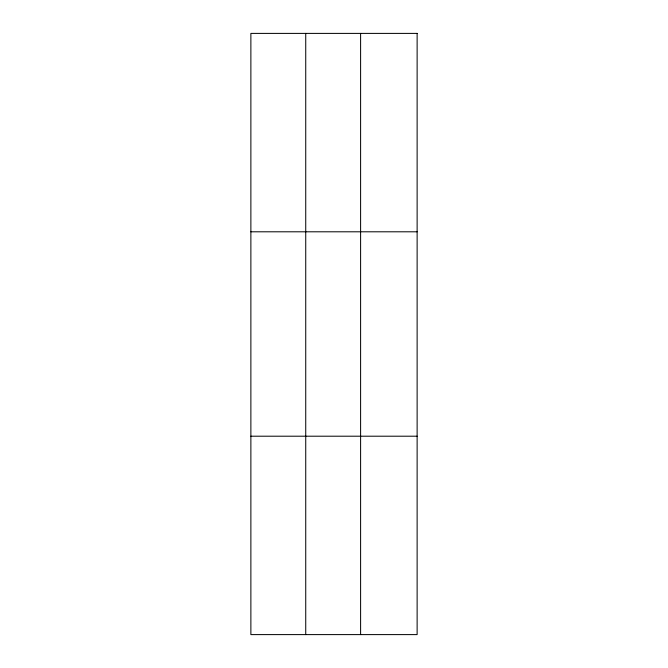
<?xml version="1.0" encoding="UTF-8"?>
<svg xmlns="http://www.w3.org/2000/svg" width="668" height="668" viewBox="0 0 668 668"><rect width="100%" height="100%" fill="white"/><g stroke="black" fill="none" stroke-linecap="round" stroke-linejoin="round"><path stroke-width="1" d="M305.735 634.6L305.735 33.4M360.603 634.6L360.603 33.4M250.876 231.796L417.124 231.796M250.876 436.204L417.124 436.204M417.124 33.4L417.124 634.6L250.876 634.6L250.876 33.4L417.124 33.4"/></g></svg>
